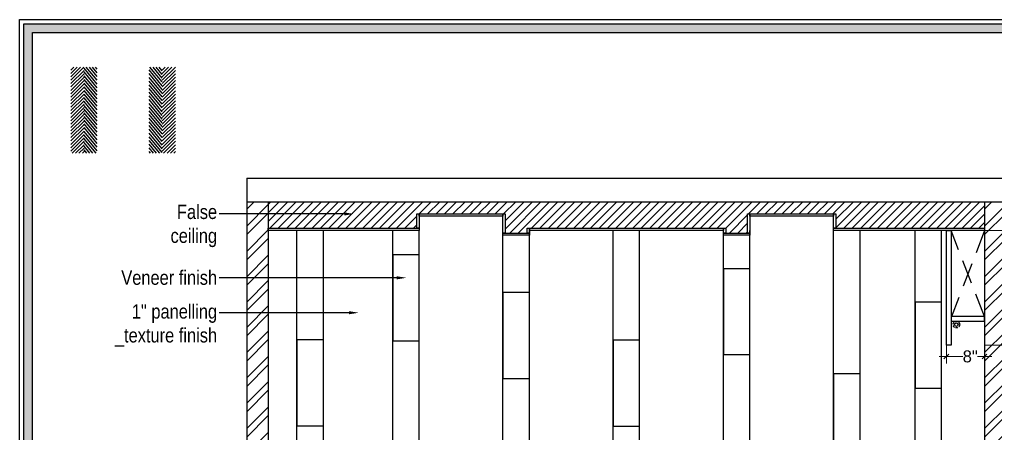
# Model space of a CAD drawing. Header units: millimetres. Extents: x 143362 to 145167, y -178521 to -176194.
# Drawn here: x 143801.7 to 144006.1, y -176593.7 to -176506.9 of the extents above; entities that cross this region are included whole.
import ezdxf
from ezdxf import colors
from ezdxf.entities.mleader import LeaderData, LeaderLine
from ezdxf.math import Vec2, Vec3

# ---------------------------------------------------------------- set-up
doc = ezdxf.new("R2010")
doc.units = ezdxf.units.MM
doc.header["$MEASUREMENT"] = 0
doc.header["$PDMODE"] = 2
doc.linetypes.add('00 . GROUND FLOOR$0$DASHED', pattern=[0.75, 0.5, -0.25])
doc.linetypes.add('DASHED', pattern=[0.75, 0.5, -0.25])
doc.layers.get('Defpoints').update_dxf_attribs({"color": 220})
doc.layers.add('AR HATCH-7', color=7, linetype='Continuous')
for name, color, linetype, lineweight in [('FURNITURE', 32, 'Continuous', 9), ('GF FALSE CEILING', 6, 'Continuous', 35), ('NAME PLATE', 7, 'Continuous', 25), ('SECTION ( SLAB PLine )', 104, 'Continuous', 30), ('Text', 7, 'Continuous', 15), ('W-HATCH', 8, 'Continuous', 5), ('wall', 7, 'Continuous', 30)]:
    doc.layers.add(name, color=color, linetype=linetype, lineweight=lineweight)
doc.styles.add('Aerial', font='arial.ttf')
doc.styles.add('style4', font='ARIALN.TTF')
doc.dimstyles.new('Cn_BT_9 ( BOLD )', dxfattribs={"dimtxt": 2.5, "dimasz": 1, "dimexe": 1.5, "dimexo": 0, "dimgap": 0.09, "dimtad": 0, "dimdec": 0, "dimzin": 3, "dimdsep": 46, "dimlunit": 4, "dimtxsty": 'Aerial', "dimblk": 'OBLIQUE', "dimcen": 0.09, "dimdle": 1.5, "dimclrd": 1, "dimclre": 1, "dimclrt": 5, "dimadec": 0, "dimazin": 0, "dimtfac": 0.75, "dimtdec": 0, "dimtofl": 0, "dimtmove": 0, "dimatfit": 3, "dimldrblk": 'OBLIQUE', "dimfxl": 0, "dimtolj": 1, "dimtzin": 0, "dimlwd": 15, "dimlwe": 15, "dimarcsym": 0})

# ---------------------------------------------------------------- blocks, each defined once
blk = doc.blocks.new('_Oblique')
at = {"layer": 'wall', "color": 0, "lineweight": -2}
blk.add_line((-0.5, -0.5), (0.5, 0.5), dxfattribs=at)
blk = doc.blocks.new('*D160')
at = {"layer": 'Defpoints', "color": 0, "ltscale": 10, "transparency": 16777216}
for p in [(143995.81, -176572.68, -0.13), (144003.81, -176572.68, -0.13), (144003.81, -176577.56)]:
    blk.add_point(p, dxfattribs=at)
at = {"layer": 'FURNITURE', "color": 1, "lineweight": 15, "ltscale": 10, "transparency": 16777216}
for p, q in [((143995.81, -176572.68), (143995.81, -176579.06)), ((144003.81, -176572.68), (144003.81, -176579.06)), ((143994.31, -176577.56), (143999.28, -176577.56)), ((144005.31, -176577.56), (144002.34, -176577.56))]:
    blk.add_line(p, q, dxfattribs=at)
at = {"layer": 'FURNITURE', "color": 1, "lineweight": 15, "ltscale": 10, "transparency": 16777216, "rotation": 180}
blk.add_blockref('_Oblique', (143995.81, -176577.56), dxfattribs=at)
at = {"layer": 'FURNITURE', "color": 1, "lineweight": 15, "ltscale": 10, "transparency": 16777216}
blk.add_blockref('_Oblique', (144003.81, -176577.56), dxfattribs=at)
at = {"layer": 'FURNITURE', "color": 5, "lineweight": 30, "ltscale": 10, "transparency": 16777216, "insert": (144000.81, -176577.56), "char_height": 2.5, "attachment_point": 5, "style": 'Aerial'}
blk.add_mtext('\\A1;8"', dxfattribs=at)
blk = doc.blocks.new('LAYOUT FILE')
at = {"layer": 'NAME PLATE', "true_color": 0xd39e00}
h = blk.add_hatch(color=42, dxfattribs=at)
h.paths.add_polyline_path([(3346889.83, -513806.18), (3346889.83, -514260.7), (3347535.56, -514260.7), (3347535.56, -513806.18)])
h.paths.add_polyline_path([(3346894.36, -513810.71), (3347531.03, -513810.71), (3347531.03, -514256.17), (3346894.36, -514256.17)], flags=16)
at = {"layer": 'NAME PLATE', "color": 42, "true_color": 0xd39e00}
for points in [[(3346887.56, -513803.91), (3347537.83, -513803.91), (3347537.83, -514262.96), (3346887.56, -514262.96)], [(3346889.83, -513806.18), (3347535.56, -513806.18), (3347535.56, -514260.7), (3346889.83, -514260.7)], [(3346894.36, -513810.71), (3347531.03, -513810.71), (3347531.03, -514256.17), (3346894.36, -514256.17)]]:
    blk.add_lwpolyline(points, close=True, dxfattribs=at)
blk = doc.blocks.new('*D164')
at = {"layer": 'Defpoints', "color": 0, "ltscale": 10, "transparency": 16777216}
for p in [(144003.81, -176575.17), (144011.1, -176575.17), (144003.81, -176648.11)]:
    blk.add_point(p, dxfattribs=at)
at = {"layer": 'FURNITURE', "color": 1, "lineweight": 15, "ltscale": 10, "transparency": 16777216}
for p, q in [((144003.81, -176575.17), (144012.6, -176575.17)), ((144011.1, -176573.67), (144011.1, -176608.22)), ((144011.1, -176649.61), (144011.1, -176615.06)), ((144003.81, -176648.11), (144012.6, -176648.11))]:
    blk.add_line(p, q, dxfattribs=at)
for p, rotation in [((144011.1, -176575.17), 90), ((144011.1, -176648.11), 270)]:
    blk.add_blockref('_Oblique', p, dxfattribs=dict(at, rotation=rotation))
at = {"layer": 'FURNITURE', "color": 5, "lineweight": 30, "ltscale": 10, "transparency": 16777216, "insert": (144011.1, -176611.64), "char_height": 2.5, "attachment_point": 5, "rotation": 90, "style": 'Aerial'}
blk.add_mtext('\\A1;6\'-1"', dxfattribs=at)
blk = doc.blocks.new('*D165')
at = {"layer": 'Defpoints', "color": 0, "ltscale": 10, "transparency": 16777216}
for p in [(144003.81, -176551.17), (144011.1, -176551.17), (144003.81, -176575.17)]:
    blk.add_point(p, dxfattribs=at)
at = {"layer": 'FURNITURE', "color": 1, "lineweight": 15, "ltscale": 10, "transparency": 16777216}
for p, q in [((144011.1, -176549.67), (144011.1, -176559.74)), ((144003.81, -176551.17), (144012.6, -176551.17)), ((144011.1, -176576.67), (144011.1, -176566.61)), ((144003.81, -176575.17), (144012.6, -176575.17))]:
    blk.add_line(p, q, dxfattribs=at)
for p, rotation in [((144011.1, -176551.17), 90), ((144011.1, -176575.17), 270)]:
    blk.add_blockref('_Oblique', p, dxfattribs=dict(at, rotation=rotation))
at = {"layer": 'FURNITURE', "color": 5, "lineweight": 30, "ltscale": 10, "transparency": 16777216, "insert": (144011.1, -176563.17), "char_height": 2.5, "attachment_point": 5, "rotation": 90, "style": 'Aerial'}
blk.add_mtext('\\A1;2\'-0"', dxfattribs=at)
blk = doc.blocks.new('*D166')
at = {"layer": 'Defpoints', "color": 0, "ltscale": 10, "transparency": 16777216}
for p in [(144003.81, -176545.17), (144011.1, -176545.17), (144003.81, -176551.17)]:
    blk.add_point(p, dxfattribs=at)
at = {"layer": 'FURNITURE', "color": 1, "lineweight": 15, "ltscale": 10, "transparency": 16777216}
for p, q in [((144011.1, -176543.67), (144011.1, -176546.64)), ((144003.81, -176545.17), (144012.6, -176545.17)), ((144011.1, -176552.67), (144011.1, -176549.71)), ((144003.81, -176551.17), (144012.6, -176551.17))]:
    blk.add_line(p, q, dxfattribs=at)
for p, rotation in [((144011.1, -176545.17), 90), ((144011.1, -176551.17), 270)]:
    blk.add_blockref('_Oblique', p, dxfattribs=dict(at, rotation=rotation))
at = {"layer": 'FURNITURE', "color": 5, "lineweight": 30, "ltscale": 10, "transparency": 16777216, "insert": (144011.1, -176548.17), "char_height": 2.5, "attachment_point": 5, "rotation": 90, "style": 'Aerial'}
blk.add_mtext('\\A1;6"', dxfattribs=at)

msp = doc.modelspace()

# ---------------------------------------------------------------- hatches: boundary and pattern name
at = {"layer": 'AR HATCH-7', "lineweight": 25, "ltscale": 10, "true_color": 0x636466}
h = msp.add_hatch(dxfattribs=at)
h.set_pattern_fill('_USER', color=251, scale=0.5, angle=45, pattern_type=0)
h.set_pattern_definition([(45, (242.3914, -416.67076), (-0.3535533906, 0.3535533906), [])])
h.paths.add_polyline_path([(143812.47, -176516.94), (143815.23, -176516.94), (143815.23, -176534.94), (143812.47, -176534.94)])
h = msp.add_hatch(dxfattribs=at)
h.set_pattern_fill('_USER', color=251, scale=0.5, angle=130, pattern_type=0)
h.set_pattern_definition([(130, (301.01496, -425.9191), (-0.3830222216, -0.3213938048), [])])
h.paths.add_polyline_path([(143815.23, -176534.94), (143818, -176534.94), (143818, -176516.94), (143815.23, -176516.94)])
h = msp.add_hatch(dxfattribs=at)
h.set_pattern_fill('_USER', color=251, scale=0.5, angle=130, pattern_type=0)
h.set_pattern_definition([(130, (261.54166, -416.67076), (-0.3830222216, -0.3213938048), [])])
h.paths.add_polyline_path([(143828.85, -176516.94), (143831.62, -176516.94), (143831.62, -176534.94), (143828.85, -176534.94)])
h = msp.add_hatch(dxfattribs=at)
h.set_pattern_fill('_USER', color=251, scale=0.5, angle=45, pattern_type=0)
h.set_pattern_definition([(45, (261.54166, -416.67076), (-0.3535533906, 0.3535533906), [])])
h.paths.add_polyline_path([(143831.62, -176516.94), (143834.38, -176516.94), (143834.38, -176534.94), (143831.62, -176534.94)])
at = {"layer": 'GF FALSE CEILING', "lineweight": 9}
h = msp.add_hatch(dxfattribs=at)
h.set_pattern_fill('ANSI31', color=256, scale=10)
h.set_pattern_definition([(45, (320522.8586, -32794.252), (-0.8838834765, 0.8838834765), [])])
h.paths.add_polyline_path([(143949.6, -176550.69), (143949.6, -176551.69), (143954.17, -176551.69), (143954.17, -176547.69), (143954.65, -176547.69), (143972.19, -176547.69), (143972.68, -176547.69), (143972.68, -176550.69), (144003.81, -176550.69), (144003.81, -176545.17), (143853.81, -176545.17), (143853.81, -176550.69), (143884.94, -176550.69), (143884.94, -176547.69), (143885.42, -176547.69), (143902.96, -176547.69), (143903.45, -176547.69), (143903.45, -176551.69), (143908.01, -176551.69), (143908.01, -176550.69)])
at = {"layer": 'W-HATCH', "ltscale": 10}
h = msp.add_hatch(dxfattribs=at)
h.set_pattern_fill('ANSI32', color=256, scale=10, style=0)
h.set_pattern_definition([(45, (75.7947, -481.6838), (-2.65165043, 2.65165043), []), (45, (77.5625, -481.6838), (-2.65165043, 2.65165043), [])])
h.paths.add_polyline_path([(143853.81, -176545.17), (143849.31, -176545.17), (143849.31, -176669.17), (143853.81, -176669.17)])
h = msp.add_hatch(dxfattribs=at)
h.set_pattern_fill('ANSI32', color=256, scale=10, style=0)
h.set_pattern_definition([(45, (230.2947, -481.6838), (-2.65165043, 2.65165043), []), (45, (232.0625, -481.6838), (-2.65165043, 2.65165043), [])])
h.paths.add_polyline_path([(144008.31, -176545.17), (144003.81, -176545.17), (144003.81, -176669.17), (144008.31, -176669.17)])

# ---------------------------------------------------------------- linework, layer by layer
at = {"layer": 'FURNITURE', "lineweight": 25, "ltscale": 10}
for p, q in [((143859.81, -176633.06, -0.13), (143859.81, -176551.17, -0.13)), ((143865.35, -176633.06, -0.13), (143865.35, -176551.17, -0.13)), ((143879.88, -176633.06, -1.01), (143879.88, -176551.17, -1.01)), ((143885.42, -176648.11, -1.01), (143885.42, -176551.17, -1.01)), ((143902.96, -176648.11, -0.13), (143902.96, -176551.07, -0.13)), ((143908.5, -176648.11, -0.13), (143908.5, -176551.07, -0.13)), ((143926.04, -176648.11, -0.13), (143926.04, -176551.17, -0.13)), ((143931.58, -176648.11, -0.13), (143931.58, -176551.17, -0.13)), ((143949.12, -176648.11, -1.01), (143949.12, -176551.17, -1.01)), ((143954.65, -176648.11, -1.01), (143954.65, -176551.17, -1.01)), ((143972.19, -176648.11, -0.75), (143972.19, -176551.17, -0.75)), ((143977.73, -176648.11, -0.75), (143977.73, -176551.17, -0.75)), ((143989.27, -176666.17, -0.13), (143989.27, -176551.17, -0.13)), ((143994.81, -176666.17, -0.13), (143994.81, -176551.17, -0.13))]:
    msp.add_line(p, q, dxfattribs=at)
at = {"layer": 'FURNITURE', "linetype": 'DASHED', "lineweight": 25, "ltscale": 10}
for p, q in [((144003.81, -176569.17, -0.25), (143996.81, -176551.17, -0.13)), ((144003.81, -176551.17, -0.13), (143996.81, -176569.38, -0.25))]:
    msp.add_line(p, q, dxfattribs=at)
at = {"layer": 'FURNITURE', "lineweight": 30, "elevation": -0.25}
for points in [[(143995.81, -176551.17), (143996.81, -176551.17), (143996.81, -176575.17), (143995.81, -176575.17)], [(144003.81, -176569.17), (143996.81, -176569.17), (143996.81, -176570.17), (144003.81, -176570.17)]]:
    msp.add_lwpolyline(points, close=True, dxfattribs=at)
at = {"layer": 'FURNITURE', "color": 18, "lineweight": 30, "ltscale": 10, "true_color": 0x000000}
for points, elevation in [([(143879.88, -176574.27), (143885.42, -176574.27), (143885.42, -176556.27), (143879.88, -176556.27)], -1.01), ([(143926.04, -176592.17), (143931.58, -176592.17), (143931.58, -176574.17), (143926.04, -176574.17)], -0.13), ([(143972.19, -176599.17), (143977.73, -176599.17), (143977.73, -176581.17), (143972.19, -176581.17)], -0.13)]:
    msp.add_lwpolyline(points, close=True, dxfattribs=dict(at, elevation=elevation))
at = {"layer": 'FURNITURE', "color": 251, "lineweight": 30, "ltscale": 10, "true_color": 0x636466, "elevation": -0.13}
for points in [[(143949.12, -176577.17), (143954.65, -176577.17), (143954.65, -176559.17), (143949.12, -176559.17)], [(143902.96, -176582.17), (143908.5, -176582.17), (143908.5, -176564.17), (143902.96, -176564.17)], [(143989.27, -176584.17), (143994.81, -176584.17), (143994.81, -176566.17), (143989.27, -176566.17)], [(143859.81, -176592.1), (143865.35, -176592.1), (143865.35, -176574.1), (143859.81, -176574.1)]]:
    msp.add_lwpolyline(points, close=True, dxfattribs=at)
at = {"layer": 'FURNITURE', "color": 3, "linetype": '00 . GROUND FLOOR$0$DASHED', "lineweight": 30}
msp.add_circle((143997.91, -176570.88, -0.25), 0.695, dxfattribs=at)
at = {"layer": 'FURNITURE', "color": 1, "lineweight": 30}
msp.add_circle((143997.91, -176570.88, -0.25), 0.373, dxfattribs=at)
at = {"layer": 'GF FALSE CEILING', "lineweight": 30}
for points, elevation in [([(143885.42, -176550.69), (143884.94, -176550.69), (143884.94, -176547.69), (143885.42, -176547.69)], -0.13), ([(143902.96, -176547.69), (143902.96, -176548.17), (143885.42, -176548.17), (143885.42, -176547.69)], -0.13), ([(143903.45, -176551.69), (143902.96, -176551.69), (143902.96, -176547.69), (143903.45, -176547.69)], -0.25), ([(143954.65, -176551.69), (143954.17, -176551.69), (143954.17, -176547.69), (143954.65, -176547.69)], -0.13), ([(143972.19, -176547.69), (143972.19, -176548.17), (143954.65, -176548.17), (143954.65, -176547.69)], -0.13), ([(143972.68, -176550.69), (143972.19, -176550.69), (143972.19, -176547.69), (143972.68, -176547.69)], -0.25), ([(143885.42, -176550.69), (143885.42, -176551.17), (143853.81, -176551.17), (143853.81, -176550.69)], -0.13), ([(143908.5, -176551.69), (143908.5, -176552.17), (143902.96, -176552.17), (143902.96, -176551.69)], -0.13), ([(143908.5, -176551.69), (143908.01, -176551.69), (143908.01, -176550.69), (143908.5, -176550.69)], -0.13), ([(143949.12, -176550.69), (143949.12, -176551.17), (143908.5, -176551.17), (143908.5, -176550.69)], -0.25), ([(143949.6, -176551.69), (143949.12, -176551.69), (143949.12, -176550.69), (143949.6, -176550.69)], -0.25), ([(143954.65, -176551.69), (143954.65, -176552.17), (143949.12, -176552.17), (143949.12, -176551.69)], -0.13), ([(144003.81, -176550.69), (144003.81, -176551.17), (143972.19, -176551.17), (143972.19, -176550.69)], -0.13)]:
    msp.add_lwpolyline(points, close=True, dxfattribs=dict(at, elevation=elevation))
at = {"layer": 'SECTION ( SLAB PLine )', "color": 1}
for p, q in [((143849.31, -176540.17, -0.13), (144008.31, -176540.17, -0.13)), ((143849.31, -176540.17, -0.13), (143849.31, -176545.17, -0.13)), ((143849.31, -176545.17, -0.13), (144008.31, -176545.17, -0.13))]:
    msp.add_line(p, q, dxfattribs=at)
at = {"layer": 'wall', "lineweight": 30}
for p, q in [((143849.31, -176545.17, -0.25), (143849.31, -176669.17, -0.25)), ((143853.81, -176545.17, -0.25), (143853.81, -176669.17, -0.25)), ((144003.81, -176545.17, -0.25), (144003.81, -176669.17, -0.25))]:
    msp.add_line(p, q, dxfattribs=at)

# ---------------------------------------------------------------- block references
at = {"layer": 'NAME PLATE', "lineweight": 0, "xscale": 0.3964404897952054, "yscale": 0.3964404897952054, "zscale": 0.3964404897952054}
msp.add_blockref('LAYOUT FILE', (-1183040.02, 27185.73, 0.13), dxfattribs=at)

# ---------------------------------------------------------------- dimensions: what is measured, and where the dimension line sits
at = {"layer": 'FURNITURE', "lineweight": 30, "ltscale": 10}
for base, p1, p2, picture, middle in [((144011.1, -176545.17, -0.13), (144003.81, -176551.17, -0.13), (144003.81, -176545.17, -0.13), '*D166', (144011.1, -176548.17, -0.13)), ((144011.1, -176551.17, -0.13), (144003.81, -176575.17, -0.13), (144003.81, -176551.17, -0.13), '*D165', (144011.1, -176563.17, -0.13)), ((144011.1, -176575.17, -0.13), (144003.81, -176648.11, -0.13), (144003.81, -176575.17, -0.13), '*D164', (144011.1, -176611.64, -0.13))]:
    dim = msp.add_linear_dim(base=base, p1=p1, p2=p2, angle=90, dimstyle='Cn_BT_9 ( BOLD )', override={"dimtmove": 1}, dxfattribs=at)
    dim.commit()
    dim.dimension.update_dxf_attribs({"geometry": picture, "text_midpoint": middle})
dim = msp.add_linear_dim(base=(144003.81, -176577.56, -0.13), p1=(143995.81, -176572.68, -0.25), p2=(144003.81, -176572.68, -0.25), dimstyle='Cn_BT_9 ( BOLD )', dxfattribs=at)
dim.commit()
dim.dimension.update_dxf_attribs({"geometry": '*D160', "text_midpoint": (144000.81, -176577.56, -0.13), "dimtype": 160})

# ---------------------------------------------------------------- leaders
at = {"layer": 'Text', "color": 1, "lineweight": 0, "ltscale": 20}
ml = msp.add_multileader_mtext('Standard', dxfattribs=at)
ml.set_content('False \\Pceiling', color=1, style='style4')
ml.set_leader_properties()
ml.build(insert=Vec2(0, 0))
ml.multileader.update_dxf_attribs({"dogleg_length": 2.02, "arrow_head_size": 2})
ctx = ml.context
ctx.base_point, ctx.char_height, ctx.arrow_head_size, ctx.landing_gap_size, ctx.plane_origin = Vec3(143833.32, -176547.69, -0.13), 3, 2, 0.4, Vec3(143906.73, -176547.69, -0.13)
ctx.text_align_type = 2
notes = []
notes.append((ctx, [(0, (1, 1, 0), (143845.52, -176547.69, -0.13), (-1, 0), 2.02, [(0, [(143871.72, -176547.69, -0.13)], 0, [])])]))
ctx.mtext.insert, ctx.mtext.alignment = Vec3(143843.09, -176545.75, -0.13), 3
ml = msp.add_multileader_mtext('Standard', dxfattribs=at)
ml.set_content('Veneer finish', color=1, style='style4')
ml.set_leader_properties()
ml.build(insert=Vec2(0, 0))
ml.multileader.update_dxf_attribs({"dogleg_length": 2.02, "arrow_head_size": 2})
ctx = ml.context
ctx.base_point, ctx.char_height, ctx.arrow_head_size, ctx.landing_gap_size, ctx.plane_origin = Vec3(143822.89, -176561.07, -0.13), 3, 2, 0.4, Vec3(143906.73, -176561.07, -0.13)
ctx.text_align_type = 2
notes.append((ctx, [(0, (1, 1, 0), (143845.52, -176561.07, -0.13), (-1, 0), 2.02, [(0, [(143882.72, -176561.07, -0.13)], 0, [])])]))
ctx.mtext.insert, ctx.mtext.alignment = Vec3(143843.09, -176559.54, -0.13), 3
ml = msp.add_multileader_mtext('Standard', dxfattribs=at)
ml.set_content('1" panelling _texture finish', color=1, style='style4')
ml.set_leader_properties()
ml.build(insert=Vec2(0, 0))
ml.multileader.update_dxf_attribs({"dogleg_length": 2.02, "arrow_head_size": 2})
ctx = ml.context
ctx.base_point, ctx.char_height, ctx.arrow_head_size, ctx.landing_gap_size, ctx.plane_origin = Vec3(143821.53, -176568.39, -0.13), 3, 2, 0.4, Vec3(143906.73, -176568.39, -0.13)
ctx.text_align_type = 2
notes.append((ctx, [(0, (1, 1, 0), (143845.52, -176568.39, -0.13), (-1, 0), 2.02, [(0, [(143872.72, -176568.39, -0.13)], 0, [])])]))
ctx.mtext.insert, ctx.mtext.width, ctx.mtext.alignment = Vec3(143843.09, -176566.62, -0.13), 24.0142, 3
for ctx, leaders in notes:
    for number, flags, end, landing, length, lines in leaders:
        leader = LeaderData()
        leader.index, (leader.has_last_leader_line, leader.has_dogleg_vector, leader.attachment_direction) = number, flags
        leader.last_leader_point, leader.dogleg_vector, leader.dogleg_length = Vec3(end), Vec3(landing), length
        for number, points, colour, breaks in lines:
            line = LeaderLine()
            line.index, line.vertices, line.color, line.breaks = number, Vec3.list(points), colors.encode_raw_color(colour), breaks
            leader.lines.append(line)
        ctx.leaders.append(leader)

doc.saveas('drawing.dxf')
